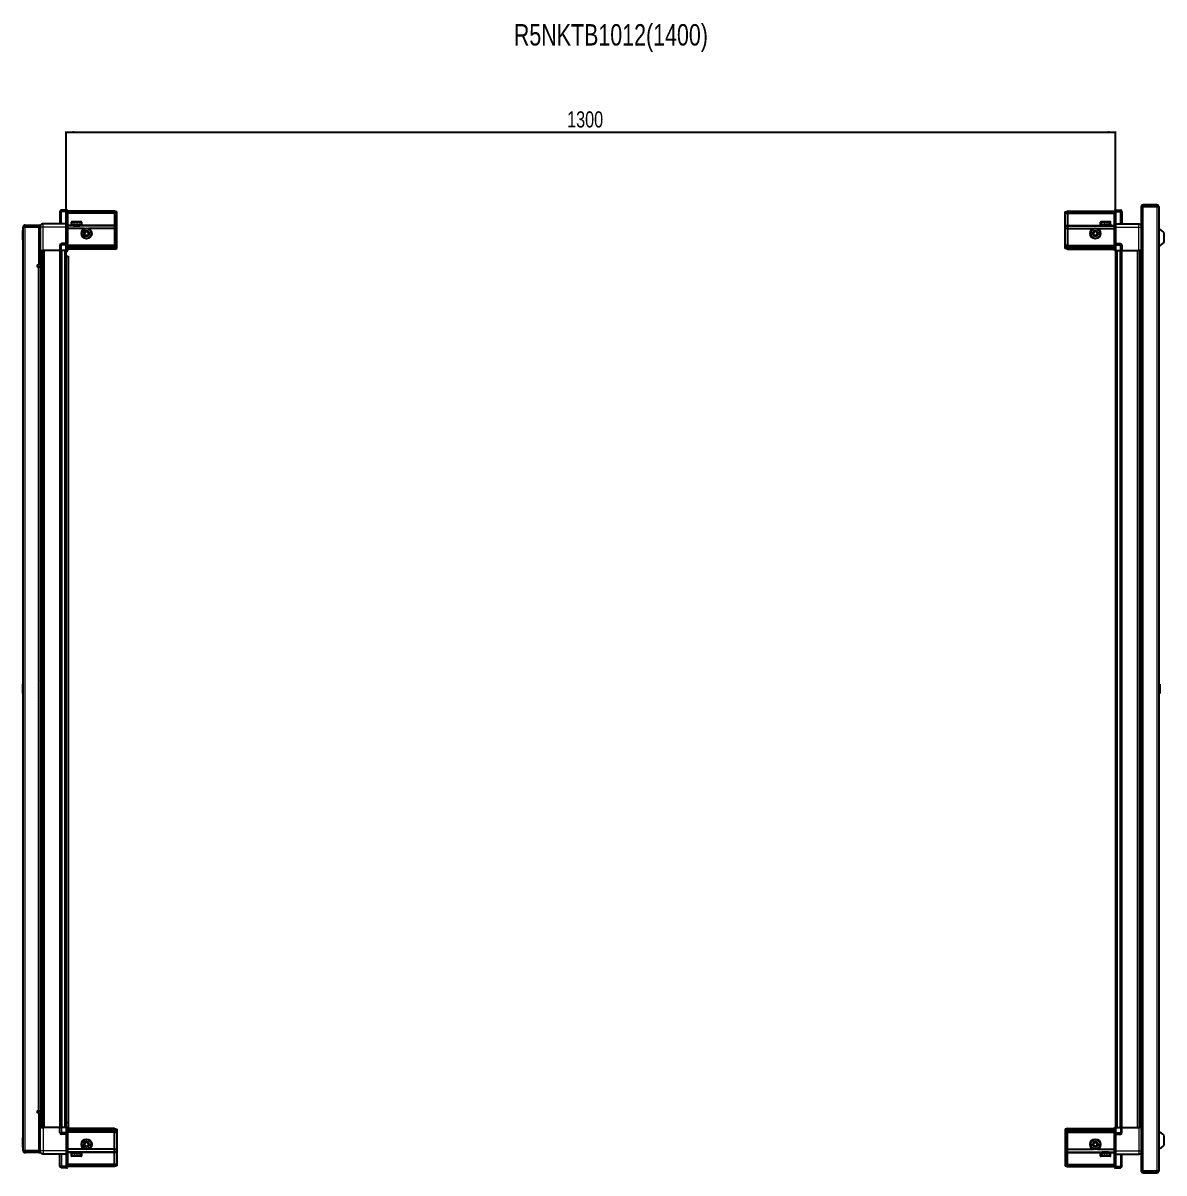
# Model space of a CAD drawing. Header units: millimetres. Extents: x -659 to 3389, y -1410 to 1598.
# Drawn here: x 718 to 2131, y 174 to 1598 of the extents above; entities that cross this region are included whole.
import ezdxf

# ---------------------------------------------------------------- set-up
doc = ezdxf.new("R2010")
doc.units = ezdxf.units.MM
doc.layers.add('FORMAT', color=7, linetype='Continuous')
doc.styles.add('SLDTEXTSTYLE0', font='TXT', dxfattribs={"width": 0.75})
doc.dimstyles.new('SLDDIMSTYLE0', dxfattribs={"dimtxt": 20, "dimasz": 10, "dimexe": 0, "dimexo": 0.0625, "dimgap": 5, "dimtad": 2, "dimdec": 1, "dimrnd": 1e-09, "dimzin": 12, "dimdsep": 46, "dimtxsty": 'SLDTEXTSTYLE0', "dimsah": 1, "dimcen": 0.09, "dimadec": 0, "dimazin": 3, "dimtfac": 1, "dimtofl": 0, "dimtmove": 0, "dimatfit": 3, "dimfxl": 0, "dimfrac": 2, "dimtolj": 1, "dimtzin": 12, "dimarcsym": 0})

# ---------------------------------------------------------------- blocks, each defined once
blk = doc.blocks.new('_D_6')
at = {"layer": 'FORMAT'}
for p, q in [((771.5, 1316.3), (771.5, 1463.8)), ((771.5, 1462.8), (2071.5, 1462.8)), ((2071.5, 1316.3), (2071.5, 1463.8))]:
    blk.add_line(p, q, dxfattribs=at)
for points in [[(771.5, 1462.8), (781.5, 1461.3), (781.5, 1464.4)], [(2071.5, 1462.8), (2061.5, 1464.4), (2061.5, 1461.3)]]:
    blk.add_solid(points, dxfattribs=at)
at = {"layer": 'FORMAT', "insert": (1392, 1488.6), "char_height": 20, "attachment_point": 1, "style": 'SLDTEXTSTYLE0'}
blk.add_mtext('1300', dxfattribs=at)

msp = doc.modelspace()

# ---------------------------------------------------------------- linework, layer by layer
at = {"color": 7, "linetype": 'Continuous', "lineweight": 25}
for p, q in [((2103.37, 1370.73), (2103.37, 1358.33)), ((2104.87, 1370.73), (2104.87, 1358.33)), ((2105.37, 1357.83), (2105.37, 1370.73)), ((2105.37, 1370.73), (2122.77, 1370.73)), ((2122.77, 1372.83), (2105.47, 1372.83)), ((2122.77, 1371.33), (2105.47, 1371.33)), ((2122.77, 1371.33), (2122.77, 1372.83)), ((2122.77, 1370.73), (2124.87, 1370.73)), ((2124.87, 1370.73), (2124.87, 175.93)), ((763.67, 1364.33), (763.67, 1349.33)), ((771.67, 1366.33), (765.67, 1366.33)), ((771.67, 1366.33), (772.01, 1366.33)), ((771.67, 1366.33), (771.67, 1364.33)), ((771.67, 1349.53), (771.67, 1364.33)), ((771.67, 1349.53), (771.67, 1364.33)), ((772.87, 1365.83), (772.01, 1366.33)), ((772.87, 1364.33), (772.87, 1365.83)), ((831.17, 1364.83), (772.87, 1364.83)), ((772.87, 1364.33), (772.87, 1349.53)), ((831.17, 1362.33), (772.87, 1362.33)), ((831.17, 1364.83), (831.17, 1362.33)), ((834.17, 1364.03), (831.17, 1364.83)), ((831.17, 1362.33), (831.17, 1347.83)), ((834.17, 1362.17), (831.17, 1362.33)), ((834.17, 1362.17), (834.17, 1364.03)), ((834.17, 1347.83), (834.17, 1362.17)), ((2008.87, 1364.03), (2011.87, 1364.83)), ((2008.87, 1362.17), (2008.87, 1364.03)), ((2008.87, 1362.17), (2011.87, 1362.33)), ((2008.87, 1347.83), (2008.87, 1362.17)), ((2011.87, 1364.83), (2011.87, 1362.33)), ((2011.87, 1364.83), (2070.17, 1364.83)), ((2011.87, 1362.33), (2011.87, 1347.83)), ((2011.87, 1362.33), (2070.17, 1362.33)), ((2071.04, 1366.33), (2070.17, 1365.83)), ((2071.04, 1366.33), (2070.17, 1365.83)), ((2070.17, 1365.83), (2070.17, 1364.33)), ((2070.17, 1349.53), (2070.17, 1364.33)), ((2071.37, 1366.33), (2071.04, 1366.33)), ((2071.37, 1366.33), (2071.04, 1366.33)), ((2071.37, 1366.33), (2071.37, 1366.33)), ((2071.37, 1364.33), (2071.37, 1366.33)), ((2071.37, 1366.33), (2077.37, 1366.33)), ((2071.37, 1364.33), (2071.37, 1349.53)), ((2079.37, 1364.33), (2079.37, 1349.33)), ((2103.27, 1357.83), (2103.27, 188.83)), ((2103.27, 1357.83), (2105.37, 1357.83)), ((2103.37, 1358.33), (2104.87, 1358.33)), ((718.17, 1340.96), (717.87, 1340.96)), ((717.87, 1329.39), (717.87, 1340.96)), ((719.67, 1345.48), (718.17, 1345.48)), ((718.17, 1344.98), (718.17, 1345.48)), ((718.17, 201.68), (718.17, 1344.98)), ((720.27, 1346.08), (720.27, 1347.58)), ((720.27, 1347.58), (721.17, 1347.58)), ((720.27, 1346.08), (721.17, 1346.08)), ((720.27, 1345.58), (737.67, 1345.58)), ((721.17, 1346.08), (721.17, 1347.58)), ((721.17, 1347.58), (737.67, 1347.58)), ((721.17, 1346.08), (737.67, 1346.08)), ((737.67, 1346.08), (737.67, 1347.58)), ((739.17, 1345.58), (737.67, 1345.58)), ((737.67, 1345.58), (737.67, 1298.08)), ((739.17, 1345.33), (739.17, 1316.33)), ((771.67, 1349.33), (742.67, 1349.33)), ((771.67, 1349.33), (771.67, 1349.53)), ((771.67, 1349.33), (772.87, 1349.33)), ((771.67, 1345.33), (771.67, 1349.33)), ((771.67, 1325.03), (771.67, 1345.33)), ((772.87, 1349.53), (772.87, 1349.33)), ((772.87, 1349.33), (772.87, 1345.33)), ((831.17, 1346.83), (772.87, 1346.83)), ((772.87, 1345.33), (772.87, 1325.03)), ((794.17, 1343.33), (772.87, 1343.33)), ((777.67, 1351.23), (777.67, 1348.83)), ((777.67, 1348.83), (777.67, 1348.33)), ((777.67, 1348.33), (777.81, 1348.33)), ((778, 1348.83), (777.81, 1348.83)), ((777.81, 1348.83), (777.81, 1348.33)), ((777.81, 1348.33), (778, 1348.33)), ((778, 1348.83), (778, 1348.33)), ((778, 1348.33), (778.53, 1348.33)), ((778.47, 1352.03), (785.64, 1352.03)), ((778.93, 1348.83), (778.53, 1348.83)), ((778.53, 1348.83), (778.53, 1348.33)), ((778.53, 1348.33), (778.93, 1348.33)), ((778.93, 1348.83), (778.93, 1348.33)), ((778.93, 1348.33), (779.8, 1348.33)), ((779.77, 1348.33), (779.77, 1348.23)), ((779.77, 1348.23), (788.57, 1348.23)), ((780.37, 1348.83), (779.8, 1348.83)), ((779.8, 1348.83), (779.8, 1348.33)), ((779.8, 1348.33), (780.37, 1348.33)), ((780.17, 1347.83), (780.86, 1347.35)), ((780.17, 1347.83), (785.2, 1347.83)), ((780.86, 1347.35), (780.17, 1346.86)), ((780.17, 1346.86), (780.17, 1346.83)), ((780.17, 1346.86), (785.2, 1346.86)), ((780.37, 1348.83), (780.37, 1348.33)), ((780.37, 1348.33), (781.49, 1348.33)), ((780.86, 1347.35), (785.03, 1347.35)), ((782.18, 1348.83), (781.49, 1348.83)), ((781.49, 1348.83), (781.49, 1348.33)), ((781.49, 1348.33), (782.18, 1348.33)), ((782.18, 1348.83), (782.18, 1348.33)), ((782.18, 1348.33), (783.46, 1348.33)), ((784.19, 1348.83), (783.46, 1348.83)), ((783.46, 1348.83), (783.46, 1348.33)), ((783.46, 1348.33), (783.69, 1348.33)), ((783.69, 1348.83), (783.69, 1348.33)), ((784.19, 1348.83), (784.19, 1348.33)), ((784.19, 1348.83), (784.19, 1348.33)), ((784.19, 1348.33), (785.49, 1348.33)), ((784.19, 1348.33), (784.19, 1348.33)), ((785.03, 1347.35), (787.48, 1347.35)), ((785.2, 1347.83), (788.17, 1347.83)), ((785.2, 1346.86), (788.17, 1346.86)), ((786.2, 1348.83), (785.49, 1348.83)), ((785.49, 1348.83), (785.49, 1348.33)), ((785.55, 1348.83), (785.55, 1348.33)), ((785.55, 1348.33), (786.2, 1348.33)), ((785.64, 1352.03), (789.87, 1352.03)), ((786.2, 1348.83), (786.2, 1348.33)), ((786.2, 1348.33), (787.39, 1348.33)), ((788.01, 1348.83), (787.39, 1348.83)), ((787.39, 1348.83), (787.39, 1348.33)), ((787.39, 1348.33), (788.01, 1348.33)), ((787.48, 1347.35), (788.17, 1347.83)), ((788.17, 1346.86), (787.48, 1347.35)), ((788.01, 1348.83), (788.01, 1348.33)), ((788.01, 1348.33), (788.98, 1348.33)), ((788.17, 1346.83), (788.17, 1346.86)), ((788.57, 1348.23), (788.57, 1348.33)), ((789.44, 1348.83), (788.98, 1348.83)), ((788.98, 1348.83), (788.98, 1348.33)), ((788.98, 1348.33), (789.44, 1348.33)), ((789.44, 1348.83), (789.44, 1348.33)), ((789.44, 1348.33), (790.1, 1348.33)), ((790.36, 1348.83), (790.1, 1348.83)), ((790.1, 1348.83), (790.1, 1348.33)), ((790.1, 1348.33), (790.36, 1348.33)), ((790.36, 1348.83), (790.36, 1348.33)), ((790.36, 1348.33), (790.63, 1348.33)), ((790.67, 1348.83), (790.63, 1348.83)), ((790.63, 1348.83), (790.63, 1348.33)), ((790.63, 1348.33), (790.67, 1348.33)), ((790.67, 1348.83), (790.67, 1351.23)), ((790.67, 1348.83), (790.67, 1348.33)), ((831.17, 1343.33), (799.17, 1343.33)), ((831.17, 1347.83), (831.17, 1346.83)), ((831.17, 1346.83), (831.17, 1343.33)), ((834.17, 1346.03), (831.17, 1346.83)), ((831.17, 1343.33), (831.17, 1322.83)), ((831.17, 1343.33), (834.17, 1343)), ((834.17, 1346.03), (834.17, 1347.83)), ((834.17, 1343), (834.17, 1346.03)), ((834.17, 1322.83), (834.17, 1343)), ((2008.87, 1346.03), (2008.87, 1347.83)), ((2008.87, 1346.03), (2011.87, 1346.83)), ((2008.87, 1343), (2008.87, 1346.03)), ((2011.87, 1343.33), (2008.87, 1343)), ((2008.87, 1322.83), (2008.87, 1343)), ((2011.87, 1347.83), (2011.87, 1346.83)), ((2011.87, 1346.83), (2011.87, 1343.33)), ((2011.87, 1346.83), (2070.17, 1346.83)), ((2011.87, 1343.33), (2011.87, 1322.83)), ((2011.87, 1343.33), (2043.87, 1343.33)), ((2048.87, 1343.33), (2070.17, 1343.33)), ((2052.37, 1351.23), (2052.37, 1348.33)), ((2052.37, 1348.33), (2052.41, 1348.33)), ((2052.53, 1348.83), (2052.41, 1348.83)), ((2052.41, 1348.83), (2052.41, 1348.33)), ((2052.41, 1348.33), (2052.53, 1348.33)), ((2052.53, 1348.83), (2052.53, 1348.33)), ((2052.53, 1348.33), (2052.94, 1348.33)), ((2053.28, 1348.83), (2052.94, 1348.83)), ((2052.94, 1348.83), (2052.94, 1348.33)), ((2052.94, 1348.33), (2053.28, 1348.33)), ((2053.17, 1352.03), (2064.57, 1352.03)), ((2053.28, 1348.83), (2053.28, 1348.33)), ((2053.28, 1348.33), (2054.05, 1348.33)), ((2054.58, 1348.83), (2054.05, 1348.83)), ((2054.05, 1348.83), (2054.05, 1348.33)), ((2054.05, 1348.33), (2054.58, 1348.33)), ((2054.47, 1348.33), (2054.47, 1348.23)), ((2054.47, 1348.23), (2063.27, 1348.23)), ((2054.58, 1348.83), (2054.58, 1348.33)), ((2054.58, 1348.33), (2055.63, 1348.33)), ((2054.87, 1347.83), (2055.56, 1347.35)), ((2054.87, 1347.83), (2062.87, 1347.83)), ((2055.56, 1347.35), (2054.87, 1346.86)), ((2054.87, 1346.86), (2054.87, 1346.83)), ((2054.87, 1346.86), (2062.87, 1346.86)), ((2055.56, 1347.35), (2062.18, 1347.35)), ((2056.3, 1348.83), (2055.63, 1348.83)), ((2055.63, 1348.83), (2055.63, 1348.33)), ((2055.63, 1348.33), (2056.3, 1348.33)), ((2056.3, 1348.83), (2056.3, 1348.33)), ((2056.3, 1348.33), (2057.53, 1348.33)), ((2058.27, 1348.83), (2057.53, 1348.83)), ((2057.53, 1348.83), (2057.53, 1348.33)), ((2057.53, 1348.33), (2057.97, 1348.33)), ((2057.97, 1348.83), (2057.97, 1348.33)), ((2058.27, 1348.83), (2058.27, 1348.33)), ((2058.27, 1348.33), (2059.57, 1348.33)), ((2060.29, 1348.83), (2059.57, 1348.83)), ((2059.57, 1348.83), (2059.57, 1348.33)), ((2059.84, 1348.83), (2059.84, 1348.33)), ((2059.84, 1348.33), (2060.29, 1348.33)), ((2060.29, 1348.83), (2060.29, 1348.33)), ((2060.29, 1348.33), (2061.53, 1348.33)), ((2062.19, 1348.83), (2061.53, 1348.83)), ((2061.53, 1348.83), (2061.53, 1348.33)), ((2061.53, 1348.33), (2062.19, 1348.33)), ((2062.18, 1347.35), (2062.87, 1347.83)), ((2062.87, 1346.86), (2062.18, 1347.35)), ((2062.19, 1348.83), (2062.19, 1348.33)), ((2062.19, 1348.33), (2063.23, 1348.33)), ((2062.87, 1346.83), (2062.87, 1346.86)), ((2063.75, 1348.83), (2063.23, 1348.83)), ((2063.23, 1348.83), (2063.23, 1348.33)), ((2063.23, 1348.33), (2063.75, 1348.33)), ((2063.27, 1348.23), (2063.27, 1348.33)), ((2063.75, 1348.83), (2063.75, 1348.33)), ((2063.75, 1348.33), (2064.51, 1348.33)), ((2064.84, 1348.83), (2064.51, 1348.83)), ((2064.51, 1348.83), (2064.51, 1348.33)), ((2064.51, 1348.33), (2064.84, 1348.33)), ((2064.84, 1348.83), (2064.84, 1348.33)), ((2064.84, 1348.33), (2065.23, 1348.33)), ((2065.34, 1348.83), (2065.23, 1348.83)), ((2065.23, 1348.83), (2065.23, 1348.33)), ((2065.23, 1348.33), (2065.34, 1348.33)), ((2065.34, 1348.83), (2065.34, 1348.33)), ((2065.34, 1348.33), (2065.37, 1348.33)), ((2065.37, 1348.33), (2065.37, 1351.23)), ((2070.17, 1349.33), (2070.17, 1349.53)), ((2071.37, 1349.33), (2070.17, 1349.33)), ((2070.17, 1345.33), (2070.17, 1349.33)), ((2070.17, 1325.03), (2070.17, 1345.33)), ((2071.37, 1349.53), (2071.37, 1349.33)), ((2071.37, 1349.33), (2071.37, 1345.33)), ((2071.37, 1349.33), (2100.37, 1349.33)), ((2071.37, 1345.33), (2071.37, 1325.03)), ((717.87, 1329.39), (718.17, 1329.39)), ((771.67, 1324.83), (765.67, 1324.83)), ((771.67, 1324.83), (771.67, 1325.03)), ((771.67, 1324.83), (771.67, 1322.83)), ((771.67, 1324.83), (772.87, 1324.83)), ((772.87, 1325.03), (772.87, 1324.83)), ((772.87, 1324.15), (772.87, 1324.83)), ((2070.17, 1324.83), (2070.17, 1325.03)), ((2071.37, 1324.83), (2070.17, 1324.83)), ((2070.17, 1324.83), (2070.17, 1324.15)), ((2071.37, 1325.03), (2071.37, 1324.83)), ((2071.37, 1322.83), (2071.37, 1324.83)), ((2071.37, 1322.83), (2071.37, 1324.83)), ((2071.37, 1324.83), (2077.37, 1324.83)), ((2131.47, 1326.33), (2131.47, 1338.33)), ((737.67, 1319.08), (739.17, 1319.08)), ((739.17, 1316.33), (737.67, 1316.33)), ((739.82, 230.33), (739.82, 1316.33)), ((741.62, 1316.33), (741.62, 230.33)), ((741.65, 1316.33), (741.65, 230.33)), ((763.67, 1316.33), (742.67, 1316.33)), ((763.67, 1322.83), (763.67, 1316.33)), ((763.67, 1316.33), (765.67, 1316.33)), ((764.32, 230.33), (764.32, 1316.33)), ((771.67, 1316.33), (765.67, 1316.33)), ((771.52, 230.33), (771.52, 1316.33)), ((771.67, 1316.33), (771.67, 1322.83)), ((771.67, 1316.33), (771.67, 1322.83)), ((771.67, 1316.33), (772.01, 1316.33)), ((771.67, 1316.33), (771.67, 1316.33)), ((772.01, 1316.33), (772.01, 1322.83)), ((772.87, 1316.33), (772.01, 1316.33)), ((772.01, 1316.33), (772.01, 1316.33)), ((772.87, 1324.15), (772.87, 1316.33)), ((831.17, 1321.83), (772.87, 1321.83)), ((831.17, 1320.83), (772.87, 1320.83)), ((831.17, 1319.33), (772.87, 1319.33)), ((831.17, 1317.83), (772.87, 1317.83)), ((831.17, 1322.83), (831.17, 1321.83)), ((831.17, 1321.83), (831.17, 1320.83)), ((831.17, 1321.83), (834.17, 1321.03)), ((831.17, 1320.83), (831.17, 1319.33)), ((831.17, 1320.83), (834.17, 1320.29)), ((831.17, 1319.33), (834.17, 1319.78)), ((831.17, 1319.33), (831.17, 1317.83)), ((831.17, 1317.83), (834.17, 1318.63)), ((834.17, 1321.03), (834.17, 1322.83)), ((834.17, 1320.29), (834.17, 1321.03)), ((834.17, 1319.78), (834.17, 1320.29)), ((834.17, 1318.63), (834.17, 1319.78)), ((2008.87, 1321.03), (2008.87, 1322.83)), ((2011.87, 1321.83), (2008.87, 1321.03)), ((2008.87, 1320.29), (2008.87, 1321.03)), ((2011.87, 1320.83), (2008.87, 1320.29)), ((2008.87, 1319.78), (2008.87, 1320.29)), ((2011.87, 1319.33), (2008.87, 1319.78)), ((2008.87, 1318.63), (2008.87, 1319.78)), ((2011.87, 1317.83), (2008.87, 1318.63)), ((2011.87, 1322.83), (2011.87, 1321.83)), ((2011.87, 1321.83), (2011.87, 1320.83)), ((2011.87, 1321.83), (2070.17, 1321.83)), ((2011.87, 1320.83), (2070.17, 1320.83)), ((2011.87, 1320.83), (2011.87, 1319.33)), ((2011.87, 1319.33), (2070.17, 1319.33)), ((2011.87, 1319.33), (2011.87, 1317.83)), ((2011.87, 1317.83), (2070.17, 1317.83)), ((2070.17, 1316.33), (2070.17, 1324.15)), ((2071.04, 1316.33), (2070.17, 1316.33)), ((2071.04, 1322.83), (2071.04, 1316.33)), ((2071.37, 1316.33), (2071.04, 1316.33)), ((2071.37, 1322.83), (2071.37, 1316.33)), ((2071.37, 1316.33), (2077.37, 1316.33)), ((2071.52, 1316.33), (2071.52, 230.33)), ((2079.37, 1316.33), (2077.37, 1316.33)), ((2078.72, 1316.33), (2078.72, 230.33)), ((2079.37, 1322.83), (2079.37, 1316.33)), ((2079.37, 1316.33), (2100.37, 1316.33)), ((2101.4, 230.33), (2101.4, 1316.33)), ((2101.43, 230.33), (2101.43, 1316.33)), ((2103.22, 1316.33), (2103.22, 230.33)), ((737.67, 1298.08), (736.32, 1298.08)), ((736.32, 1296.08), (737.07, 1296.08)), ((737.07, 1296.08), (739.17, 1296.08)), ((739.17, 1296.08), (739.17, 250.58)), ((771.52, 1309.33), (774.02, 1309.33)), ((774.02, 1309.33), (774.02, 235.83)), ((718.17, 779.11), (717.87, 779.11)), ((717.87, 767.54), (717.87, 779.11)), ((739.67, 782.83), (739.67, 763.83)), ((2125.86, 779.11), (2124.87, 778.13)), ((2126.37, 779.11), (2125.86, 779.11)), ((2125.86, 779.11), (2125.86, 767.54)), ((2126.37, 779.11), (2126.37, 767.54)), ((717.87, 767.54), (718.17, 767.54)), ((2124.87, 768.53), (2125.86, 767.54)), ((2125.86, 767.54), (2126.37, 767.54)), ((737.07, 250.58), (736.32, 250.58)), ((736.32, 248.58), (737.67, 248.58)), ((739.17, 250.58), (737.07, 250.58)), ((737.67, 248.58), (737.67, 201.08)), ((739.17, 230.33), (737.67, 230.33)), ((739.17, 201.33), (739.17, 230.33)), ((763.67, 230.33), (742.67, 230.33)), ((763.67, 223.83), (763.67, 230.33)), ((763.67, 230.33), (765.67, 230.33)), ((771.67, 230.33), (765.67, 230.33)), ((774.02, 235.83), (771.52, 235.83)), ((771.67, 223.83), (771.67, 230.33)), ((771.67, 230.33), (772.01, 230.33)), ((772.01, 223.83), (772.01, 230.33)), ((772.01, 230.33), (772.87, 230.33)), ((772.87, 230.33), (772.87, 222.51)), ((831.17, 228.83), (772.87, 228.83)), ((774.02, 235.83), (774.02, 228.83)), ((831.17, 227.33), (831.17, 228.83)), ((831.17, 228.83), (834.17, 228.03)), ((834.17, 228.03), (834.17, 226.87)), ((2011.87, 228.83), (2008.87, 228.03)), ((2008.87, 228.03), (2008.87, 226.87)), ((2011.87, 227.33), (2011.87, 228.83)), ((2011.87, 228.83), (2070.17, 228.83)), ((2070.17, 222.51), (2070.17, 230.33)), ((2070.17, 230.33), (2071.04, 230.33)), ((2071.04, 230.33), (2071.04, 230.33)), ((2071.04, 230.33), (2071.04, 223.83)), ((2071.37, 230.33), (2071.04, 230.33)), ((2071.37, 230.33), (2071.37, 230.33)), ((2071.37, 230.33), (2071.37, 223.83)), ((2071.37, 230.33), (2077.37, 230.33)), ((2071.37, 230.33), (2071.37, 223.83)), ((2079.37, 230.33), (2077.37, 230.33)), ((2079.37, 223.83), (2079.37, 230.33)), ((2079.37, 230.33), (2100.37, 230.33)), ((718.17, 217.26), (717.87, 217.26)), ((717.87, 207.59), (717.87, 217.26)), ((739.17, 227.58), (737.67, 227.58)), ((771.67, 221.83), (765.67, 221.83)), ((771.67, 223.83), (771.67, 221.83)), ((771.67, 223.83), (771.67, 221.83)), ((771.67, 221.83), (772.87, 221.83)), ((771.67, 221.63), (771.67, 221.83)), ((771.67, 201.33), (771.67, 221.63)), ((831.17, 227.33), (772.87, 227.33)), ((831.17, 225.83), (772.87, 225.83)), ((831.17, 224.83), (772.87, 224.83)), ((772.87, 221.83), (772.87, 222.51)), ((772.87, 221.83), (772.87, 221.63)), ((772.87, 221.63), (772.87, 201.33)), ((831.17, 225.83), (831.17, 227.33)), ((831.17, 227.33), (834.17, 226.87)), ((831.17, 225.83), (834.17, 226.37)), ((831.17, 224.83), (831.17, 225.83)), ((831.17, 224.83), (834.17, 225.63)), ((831.17, 223.83), (831.17, 224.83)), ((831.17, 203.33), (831.17, 223.83)), ((834.17, 226.87), (834.17, 226.37)), ((834.17, 226.37), (834.17, 225.63)), ((834.17, 225.63), (834.17, 223.83)), ((834.17, 223.83), (834.17, 203.66)), ((2011.87, 227.33), (2008.87, 226.87)), ((2008.87, 226.87), (2008.87, 226.37)), ((2008.87, 226.37), (2008.87, 225.63)), ((2011.87, 225.83), (2008.87, 226.37)), ((2011.87, 224.83), (2008.87, 225.63)), ((2008.87, 225.63), (2008.87, 223.83)), ((2008.87, 223.83), (2008.87, 203.66)), ((2011.87, 227.33), (2070.17, 227.33)), ((2011.87, 225.83), (2011.87, 227.33)), ((2011.87, 224.83), (2011.87, 225.83)), ((2011.87, 225.83), (2070.17, 225.83)), ((2011.87, 224.83), (2070.17, 224.83)), ((2011.87, 223.83), (2011.87, 224.83)), ((2011.87, 203.33), (2011.87, 223.83)), ((2070.17, 222.51), (2070.17, 221.83)), ((2071.37, 221.83), (2070.17, 221.83)), ((2070.17, 221.63), (2070.17, 221.83)), ((2070.17, 201.33), (2070.17, 221.63)), ((2071.37, 221.83), (2071.37, 223.83)), ((2071.37, 221.83), (2071.37, 221.63)), ((2071.37, 221.83), (2077.37, 221.83)), ((2071.37, 221.63), (2071.37, 201.33)), ((2131.47, 208.33), (2131.47, 220.33)), ((717.87, 205.69), (717.87, 207.59)), ((717.87, 205.69), (718.17, 205.69)), ((718.17, 201.18), (718.17, 201.68)), ((719.67, 201.18), (718.17, 201.18)), ((737.67, 201.08), (720.27, 201.08)), ((720.27, 200.58), (720.27, 199.08)), ((720.27, 200.58), (721.17, 200.58)), ((721.17, 200.58), (721.17, 199.08)), ((737.67, 200.58), (721.17, 200.58)), ((737.67, 201.08), (739.17, 201.08)), ((737.67, 200.58), (737.67, 199.08)), ((771.67, 197.33), (771.67, 201.33)), ((794.17, 203.33), (772.87, 203.33)), ((772.87, 201.33), (772.87, 197.33)), ((831.17, 199.83), (772.87, 199.83)), ((780.17, 199.83), (780.17, 199.8)), ((780.17, 199.8), (780.86, 199.31)), ((780.28, 199.8), (780.17, 199.8)), ((788.17, 199.8), (780.28, 199.8)), ((787.48, 199.31), (788.17, 199.8)), ((788.17, 199.8), (788.17, 199.83)), ((831.17, 203.33), (799.17, 203.33)), ((831.17, 203.33), (834.17, 203.66)), ((831.17, 199.83), (831.17, 203.33)), ((834.17, 200.63), (831.17, 199.83)), ((831.17, 198.83), (831.17, 199.83)), ((834.17, 203.66), (834.17, 200.63)), ((834.17, 200.63), (834.17, 198.83)), ((2011.87, 203.33), (2008.87, 203.66)), ((2008.87, 203.66), (2008.87, 200.63)), ((2008.87, 200.63), (2011.87, 199.83)), ((2008.87, 200.63), (2008.87, 198.83)), ((2011.87, 203.33), (2043.87, 203.33)), ((2011.87, 199.83), (2011.87, 203.33)), ((2011.87, 199.83), (2070.17, 199.83)), ((2011.87, 198.83), (2011.87, 199.83)), ((2048.87, 203.33), (2070.17, 203.33)), ((2054.87, 199.83), (2054.87, 199.8)), ((2054.87, 199.8), (2055.56, 199.31)), ((2062.87, 199.8), (2054.87, 199.8)), ((2062.18, 199.31), (2062.87, 199.8)), ((2062.87, 199.8), (2062.87, 199.83)), ((2070.17, 197.33), (2070.17, 201.33)), ((2071.37, 201.33), (2071.37, 197.33)), ((720.27, 199.08), (721.17, 199.08)), ((737.67, 199.08), (721.17, 199.08)), ((771.67, 197.33), (742.67, 197.33)), ((763.67, 182.33), (763.67, 197.33)), ((771.67, 197.33), (772.87, 197.33)), ((771.67, 197.13), (771.67, 197.33)), ((771.67, 182.33), (771.67, 197.13)), ((772.87, 197.33), (772.87, 197.13)), ((772.87, 197.13), (772.87, 182.33)), ((777.67, 198.33), (777.67, 195.43)), ((777.77, 198.33), (777.67, 198.33)), ((777.77, 197.83), (777.77, 198.33)), ((777.94, 198.33), (777.77, 198.33)), ((777.77, 197.83), (777.94, 197.83)), ((777.94, 197.83), (777.94, 198.33)), ((778.43, 198.33), (777.94, 198.33)), ((778.43, 197.83), (778.43, 198.33)), ((778.81, 198.33), (778.43, 198.33)), ((778.43, 197.83), (778.81, 197.83)), ((778.62, 194.63), (778.47, 194.63)), ((789.87, 194.63), (778.62, 194.63)), ((778.81, 197.83), (778.81, 198.33)), ((779.65, 198.33), (778.81, 198.33)), ((779.65, 197.83), (779.65, 198.33)), ((780.2, 198.33), (779.65, 198.33)), ((779.65, 197.83), (780.2, 197.83)), ((779.77, 198.43), (779.77, 198.33)), ((785.17, 198.43), (779.77, 198.43)), ((780.86, 199.31), (780.17, 198.83)), ((780.28, 198.83), (780.17, 198.83)), ((780.2, 197.83), (780.2, 198.33)), ((781.31, 198.33), (780.2, 198.33)), ((788.17, 198.83), (780.28, 198.83)), ((780.95, 199.31), (780.86, 199.31)), ((787.48, 199.31), (780.95, 199.31)), ((781.31, 197.83), (781.31, 198.33)), ((781.99, 198.33), (781.31, 198.33)), ((781.31, 197.83), (781.99, 197.83)), ((781.99, 197.83), (781.99, 198.33)), ((783.25, 198.33), (781.99, 198.33)), ((783.25, 197.83), (783.25, 198.33)), ((783.55, 198.33), (783.25, 198.33)), ((783.25, 197.83), (783.99, 197.83)), ((783.55, 197.83), (783.55, 198.33)), ((783.99, 197.83), (783.99, 198.33)), ((785.29, 198.33), (783.99, 198.33)), ((788.57, 198.43), (785.17, 198.43)), ((785.29, 197.83), (785.29, 198.33)), ((785.29, 197.83), (786, 197.83)), ((785.41, 197.83), (785.41, 198.33)), ((786, 198.33), (785.41, 198.33)), ((786, 197.83), (786, 198.33)), ((787.21, 198.33), (786, 198.33)), ((787.21, 197.83), (787.21, 198.33)), ((787.84, 198.33), (787.21, 198.33)), ((787.21, 197.83), (787.84, 197.83)), ((788.17, 198.83), (787.48, 199.31)), ((787.84, 197.83), (787.84, 198.33)), ((788.84, 198.33), (787.84, 198.33)), ((788.57, 198.33), (788.57, 198.43)), ((788.84, 197.83), (788.84, 198.33)), ((789.32, 198.33), (788.84, 198.33)), ((788.84, 197.83), (789.32, 197.83)), ((789.32, 197.83), (789.32, 198.33)), ((790.01, 198.33), (789.32, 198.33)), ((790.01, 197.83), (790.01, 198.33)), ((790.3, 198.33), (790.01, 198.33)), ((790.01, 197.83), (790.3, 197.83)), ((790.3, 197.83), (790.3, 198.33)), ((790.61, 198.33), (790.3, 198.33)), ((790.61, 197.83), (790.61, 198.33)), ((790.67, 198.33), (790.61, 198.33)), ((790.61, 197.83), (790.67, 197.83)), ((790.67, 195.43), (790.67, 198.33)), ((790.67, 197.83), (790.67, 198.33)), ((790.67, 198.33), (790.67, 198.33)), ((831.17, 184.33), (831.17, 198.83)), ((834.17, 198.83), (834.17, 184.48)), ((2008.87, 198.83), (2008.87, 184.48)), ((2011.87, 184.33), (2011.87, 198.83)), ((2052.37, 198.33), (2052.37, 195.43)), ((2052.39, 198.33), (2052.37, 198.33)), ((2052.39, 197.83), (2052.39, 198.33)), ((2052.49, 198.33), (2052.39, 198.33)), ((2052.39, 197.83), (2052.49, 197.83)), ((2052.49, 197.83), (2052.49, 198.33)), ((2052.86, 198.33), (2052.49, 198.33)), ((2052.86, 197.83), (2052.86, 198.33)), ((2053.18, 198.33), (2052.86, 198.33)), ((2052.86, 197.83), (2053.18, 197.83)), ((2064.57, 194.63), (2053.17, 194.63)), ((2053.18, 197.83), (2053.18, 198.33)), ((2053.92, 198.33), (2053.18, 198.33)), ((2053.92, 197.83), (2053.92, 198.33)), ((2054.43, 198.33), (2053.92, 198.33)), ((2053.92, 197.83), (2054.43, 197.83)), ((2054.43, 197.83), (2054.43, 198.33)), ((2055.46, 198.33), (2054.43, 198.33)), ((2054.47, 198.43), (2054.47, 198.33)), ((2063.27, 198.43), (2054.47, 198.43)), ((2055.56, 199.31), (2054.87, 198.83)), ((2062.87, 198.83), (2054.87, 198.83)), ((2055.46, 197.83), (2055.46, 198.33)), ((2056.11, 198.33), (2055.46, 198.33)), ((2055.46, 197.83), (2056.11, 197.83)), ((2062.18, 199.31), (2055.56, 199.31)), ((2056.11, 197.83), (2056.11, 198.33)), ((2057.34, 198.33), (2056.11, 198.33)), ((2057.34, 197.83), (2057.34, 198.33)), ((2057.83, 198.33), (2057.34, 198.33)), ((2057.34, 197.83), (2058.07, 197.83)), ((2057.83, 197.83), (2057.83, 198.33)), ((2058.07, 197.83), (2058.07, 198.33)), ((2059.37, 198.33), (2058.07, 198.33)), ((2059.37, 197.83), (2059.37, 198.33)), ((2059.37, 197.83), (2060.1, 197.83)), ((2059.7, 197.83), (2059.7, 198.33)), ((2060.1, 198.33), (2059.7, 198.33)), ((2060.1, 197.83), (2060.1, 198.33)), ((2061.34, 198.33), (2060.1, 198.33)), ((2061.34, 197.83), (2061.34, 198.33)), ((2062.01, 198.33), (2061.34, 198.33)), ((2061.34, 197.83), (2062.01, 197.83)), ((2062.01, 197.83), (2062.01, 198.33)), ((2063.08, 198.33), (2062.01, 198.33)), ((2062.87, 198.83), (2062.18, 199.31)), ((2063.08, 197.83), (2063.08, 198.33)), ((2063.62, 198.33), (2063.08, 198.33)), ((2063.08, 197.83), (2063.62, 197.83)), ((2063.27, 198.33), (2063.27, 198.43)), ((2063.62, 197.83), (2063.62, 198.33)), ((2064.41, 198.33), (2063.62, 198.33)), ((2064.41, 197.83), (2064.41, 198.33)), ((2064.76, 198.33), (2064.41, 198.33)), ((2064.41, 197.83), (2064.76, 197.83)), ((2064.76, 197.83), (2064.76, 198.33)), ((2065.19, 198.33), (2064.76, 198.33)), ((2065.19, 197.83), (2065.19, 198.33)), ((2065.32, 198.33), (2065.19, 198.33)), ((2065.19, 197.83), (2065.32, 197.83)), ((2065.32, 197.83), (2065.32, 198.33)), ((2065.37, 198.33), (2065.32, 198.33)), ((2065.37, 195.43), (2065.37, 198.33)), ((2071.37, 197.33), (2070.17, 197.33)), ((2070.17, 197.13), (2070.17, 197.33)), ((2070.17, 182.33), (2070.17, 197.13)), ((2071.37, 197.33), (2071.37, 197.13)), ((2071.37, 197.33), (2100.37, 197.33)), ((2071.37, 197.13), (2071.37, 182.33)), ((2071.37, 197.13), (2071.37, 182.33)), ((2079.37, 182.33), (2079.37, 197.33)), ((2105.37, 188.83), (2103.27, 188.83)), ((2103.37, 188.33), (2103.37, 175.93)), ((2103.37, 188.33), (2104.87, 188.33)), ((2104.87, 188.33), (2104.87, 175.93)), ((2105.37, 175.93), (2105.37, 188.83)), ((771.67, 180.33), (765.67, 180.33)), ((771.67, 182.33), (771.67, 180.33)), ((771.67, 180.33), (772.01, 180.33)), ((771.67, 180.33), (772.01, 180.33)), ((771.67, 180.33), (771.67, 180.33)), ((772.01, 180.33), (772.87, 180.83)), ((772.01, 180.33), (772.87, 180.83)), ((831.17, 184.33), (772.87, 184.33)), ((772.87, 180.83), (772.87, 182.33)), ((831.17, 181.83), (772.87, 181.83)), ((834.17, 184.48), (831.17, 184.33)), ((831.17, 181.83), (831.17, 184.33)), ((834.17, 182.63), (831.17, 181.83)), ((834.17, 184.48), (834.17, 182.63)), ((2008.87, 184.48), (2011.87, 184.33)), ((2008.87, 184.48), (2008.87, 182.63)), ((2008.87, 182.63), (2011.87, 181.83)), ((2011.87, 184.33), (2070.17, 184.33)), ((2011.87, 181.83), (2011.87, 184.33)), ((2011.87, 181.83), (2070.17, 181.83)), ((2070.17, 182.33), (2070.17, 180.83)), ((2070.17, 180.83), (2071.04, 180.33)), ((2071.37, 180.33), (2071.04, 180.33)), ((2071.37, 180.33), (2071.37, 182.33)), ((2071.37, 180.33), (2077.37, 180.33)), ((2122.77, 175.93), (2105.37, 175.93)), ((2105.47, 175.33), (2122.77, 175.33)), ((2105.47, 173.83), (2122.77, 173.83)), ((2124.87, 175.93), (2122.77, 175.93)), ((2122.77, 175.33), (2122.77, 173.83))]:
    msp.add_line(p, q, dxfattribs=at)
at = {"color": 8, "linetype": 'Continuous', "lineweight": 18}
for p, q in [((2104.87, 1370.73), (2103.37, 1370.73)), ((2105.47, 1371.33), (2105.47, 1372.83)), ((2122.77, 1370.73), (2122.77, 175.93)), ((765.67, 1364.33), (763.67, 1364.33)), ((765.67, 1364.33), (765.67, 1366.33)), ((765.67, 1349.33), (765.67, 1364.33)), ((771.67, 1364.33), (765.67, 1364.33)), ((771.67, 1364.33), (772.87, 1364.33)), ((2071.37, 1364.33), (2070.17, 1364.33)), ((2071.37, 1364.33), (2077.37, 1364.33)), ((2077.37, 1364.33), (2077.37, 1366.33)), ((2077.37, 1349.33), (2077.37, 1364.33)), ((2077.37, 1364.33), (2079.37, 1364.33)), ((2105.37, 1357.83), (2105.37, 188.83)), ((720.27, 1345.58), (720.27, 201.08)), ((742.67, 1316.33), (742.67, 1345.33)), ((771.67, 1345.33), (742.67, 1345.33)), ((771.67, 1349.53), (772.87, 1349.53)), ((771.67, 1345.33), (772.87, 1345.33)), ((780.17, 1347.83), (772.87, 1347.83)), ((777.67, 1351.23), (785.85, 1351.23)), ((785.85, 1351.23), (790.67, 1351.23)), ((831.17, 1347.83), (788.17, 1347.83)), ((834.17, 1347.83), (831.17, 1347.83)), ((2008.87, 1347.83), (2011.87, 1347.83)), ((2011.87, 1347.83), (2054.87, 1347.83)), ((2052.37, 1351.23), (2065.37, 1351.23)), ((2062.87, 1347.83), (2070.17, 1347.83)), ((2070.17, 1349.53), (2071.37, 1349.53)), ((2071.37, 1345.33), (2070.17, 1345.33)), ((2071.37, 1345.33), (2100.37, 1345.33)), ((2100.37, 1316.33), (2100.37, 1345.33)), ((765.67, 1322.83), (765.67, 1324.83)), ((771.67, 1325.03), (772.87, 1325.03)), ((2070.17, 1325.03), (2071.37, 1325.03)), ((2077.37, 1322.83), (2077.37, 1324.83)), ((739.17, 1296.08), (739.17, 1316.33)), ((740.41, 1316.33), (740.41, 230.33)), ((742.86, 230.33), (742.86, 1316.33)), ((744.27, 1316.33), (744.27, 230.33)), ((763.67, 1322.83), (765.67, 1322.83)), ((763.67, 230.33), (763.67, 1316.33)), ((771.67, 1322.83), (765.67, 1322.83)), ((765.67, 1316.33), (765.67, 1322.83)), ((766.32, 230.33), (766.32, 1316.33)), ((769.52, 230.33), (769.52, 1316.33)), ((771.67, 1322.83), (772.01, 1322.83)), ((771.67, 1316.33), (772.01, 1316.33)), ((831.17, 1322.83), (772.87, 1322.83)), ((831.17, 1322.83), (834.17, 1322.83)), ((2011.87, 1322.83), (2008.87, 1322.83)), ((2011.87, 1322.83), (2070.17, 1322.83)), ((2071.37, 1322.83), (2071.04, 1322.83)), ((2071.37, 1322.83), (2077.37, 1322.83)), ((2073.52, 1316.33), (2073.52, 230.33)), ((2076.72, 1316.33), (2076.72, 230.33)), ((2077.37, 1316.33), (2077.37, 1322.83)), ((2079.37, 1322.83), (2077.37, 1322.83)), ((2079.37, 1316.33), (2079.37, 230.33)), ((2098.78, 230.33), (2098.78, 1316.33)), ((2100.19, 1316.33), (2100.19, 230.33)), ((2102.64, 230.33), (2102.64, 1316.33)), ((737.07, 250.58), (737.07, 1296.08)), ((739.17, 230.33), (739.17, 250.58)), ((742.67, 230.33), (742.67, 201.33)), ((765.67, 230.33), (765.67, 223.83)), ((2071.37, 230.33), (2071.04, 230.33)), ((2077.37, 230.33), (2077.37, 223.83)), ((2100.37, 230.33), (2100.37, 201.33)), ((763.67, 223.83), (765.67, 223.83)), ((765.67, 223.83), (765.67, 221.83)), ((771.67, 223.83), (765.67, 223.83)), ((771.67, 223.83), (772.01, 223.83)), ((772.87, 221.63), (771.67, 221.63)), ((831.17, 223.83), (772.87, 223.83)), ((831.17, 223.83), (834.17, 223.83)), ((2011.87, 223.83), (2008.87, 223.83)), ((2011.87, 223.83), (2070.17, 223.83)), ((2071.37, 221.63), (2070.17, 221.63)), ((2071.37, 223.83), (2071.04, 223.83)), ((2071.37, 223.83), (2077.37, 223.83)), ((2077.37, 223.83), (2077.37, 221.83)), ((2079.37, 223.83), (2077.37, 223.83)), ((771.67, 201.33), (742.67, 201.33)), ((771.67, 201.33), (772.87, 201.33)), ((2071.37, 201.33), (2070.17, 201.33)), ((2071.37, 201.33), (2100.37, 201.33)), ((765.67, 197.33), (765.67, 182.33)), ((772.87, 197.13), (771.67, 197.13)), ((780.17, 198.83), (772.87, 198.83)), ((777.84, 195.43), (777.67, 195.43)), ((790.67, 195.43), (777.84, 195.43)), ((831.17, 198.83), (788.17, 198.83)), ((834.17, 198.83), (831.17, 198.83)), ((2008.87, 198.83), (2011.87, 198.83)), ((2011.87, 198.83), (2054.87, 198.83)), ((2065.37, 195.43), (2052.37, 195.43)), ((2062.87, 198.83), (2070.17, 198.83)), ((2071.37, 197.13), (2070.17, 197.13)), ((2077.37, 197.33), (2077.37, 182.33)), ((765.67, 182.33), (763.67, 182.33)), ((771.67, 182.33), (765.67, 182.33)), ((765.67, 182.33), (765.67, 180.33)), ((771.67, 182.33), (772.87, 182.33)), ((2071.37, 182.33), (2070.17, 182.33)), ((2071.37, 182.33), (2077.37, 182.33)), ((2077.37, 182.33), (2079.37, 182.33)), ((2077.37, 182.33), (2077.37, 180.33)), ((2104.87, 175.93), (2103.37, 175.93)), ((2105.47, 175.33), (2105.47, 173.83))]:
    msp.add_line(p, q, dxfattribs=at)
at = {"color": 7, "linetype": 'Continuous', "lineweight": 25}
for centre, radius in [((796.67, 1337.33), 6.5), ((796.67, 1337.33), 3.46), ((2046.37, 1337.33), 6.5), ((2046.37, 1337.33), 3.46), ((796.67, 209.33), 6.5), ((2046.37, 209.33), 6.5), ((796.67, 209.33), 3.46), ((2046.37, 209.33), 3.46)]:
    msp.add_circle(centre, radius, dxfattribs=at)
at = {"color": 8, "linetype": 'Continuous', "lineweight": 18}
for centre in [(796.67, 1337.33), (2046.37, 1337.33), (796.67, 209.33), (2046.37, 209.33)]:
    msp.add_circle(centre, 5.7, dxfattribs=at)
at = {"color": 7, "linetype": 'Continuous', "lineweight": 25}
for centre, radius, start, end in [((2105.47, 1370.73), 2.1, 90, 180), ((2105.47, 1370.73), 0.6, 90, 180), ((2122.77, 1370.73), 2.1, 0, 90), ((2122.77, 1370.73), 0.6, 0, 90), ((765.67, 1364.33), 2, 90, 180), ((2077.37, 1364.33), 2, 0, 90), ((720.17, 1345.08), 0.5, 90, 117.52901), ((737.57, 1345.48), 0.6, 9.59407, 90), ((737.57, 1345.48), 2.1, 32.2369, 87.2706), ((778.47, 1351.23), 0.8, 90, 180), ((779.77, 1347.83), 0.4, 0, 90), ((788.57, 1347.83), 0.4, 90, 180), ((789.87, 1351.23), 0.8, 0, 90), ((796.67, 1337.33), 2.5, 101.00659, 161.00659), ((796.67, 1337.33), 2.5, 41.00659, 101.00659), ((796.67, 1337.33), 2.5, 341.00659, 41.00659), ((2046.37, 1337.33), 2.5, 120.74103, 180.74103), ((2046.37, 1337.33), 2.5, 60.74103, 120.74103), ((2046.37, 1337.33), 2.5, 0.74103, 60.74103), ((2053.17, 1351.23), 0.8, 90, 180), ((2054.47, 1347.83), 0.4, 0, 90), ((2063.27, 1347.83), 0.4, 90, 180), ((2064.57, 1351.23), 0.8, 0, 90), ((2121.85, 1331.31), 11.91, 36.1266, 75.29965), ((765.67, 1322.83), 2, 90, 180), ((796.67, 1337.33), 2.5, 161.00659, 221.00659), ((796.67, 1337.33), 2.5, 221.00659, 281.00659), ((796.67, 1337.33), 2.5, 281.00659, 341.00659), ((2046.37, 1337.33), 2.5, 180.74103, 240.74103), ((2046.37, 1337.33), 2.5, 240.74103, 300.74103), ((2046.37, 1337.33), 2.5, 300.74103, 0.74103), ((2077.37, 1322.83), 2, 0, 90), ((2121.85, 1333.35), 11.91, 284.70035, 323.8734), ((769.02, 1318.98), 5, 300, 346.70293), ((736.32, 1297.08), 1, 90, 270), ((736.67, 782.83), 3, 0, 33.55731), ((736.67, 763.83), 3, 326.44269, 0), ((736.32, 249.58), 1, 90, 270), ((765.67, 223.83), 2, 180, 270), ((2077.37, 223.83), 2, 270, 0), ((2121.85, 213.31), 11.91, 36.1266, 75.29965), ((720.17, 201.58), 0.5, 243.29122, 270), ((737.57, 201.18), 0.6, 270, 350.40593), ((737.57, 201.18), 2.1, 272.7294, 327.8305), ((796.67, 209.33), 2.5, 127.98423, 187.98423), ((796.67, 209.33), 2.5, 187.98423, 247.98423), ((796.67, 209.33), 2.5, 67.98423, 127.98423), ((796.67, 209.33), 2.5, 247.98423, 307.98423), ((796.67, 209.33), 2.5, 7.98423, 67.98423), ((796.67, 209.33), 2.5, 307.98423, 7.98423), ((2046.37, 209.33), 2.5, 155.91157, 215.91157), ((2046.37, 209.33), 2.5, 95.91157, 155.91157), ((2046.37, 209.33), 2.5, 215.91157, 275.91157), ((2046.37, 209.33), 2.5, 35.91157, 95.91157), ((2046.37, 209.33), 2.5, 275.91157, 335.91157), ((2046.37, 209.33), 2.5, 335.91157, 35.91157), ((2121.85, 215.35), 11.91, 284.70035, 323.8734), ((778.47, 195.43), 0.8, 180, 270), ((779.77, 198.83), 0.4, 270, 0), ((788.57, 198.83), 0.4, 180, 270), ((789.87, 195.43), 0.8, 270, 0), ((2053.17, 195.43), 0.8, 180, 270), ((2054.47, 198.83), 0.4, 270, 0), ((2063.27, 198.83), 0.4, 180, 270), ((2064.57, 195.43), 0.8, 270, 0), ((765.67, 182.33), 2, 180, 270), ((2077.37, 182.33), 2, 270, 0), ((2105.47, 175.93), 2.1, 180, 270), ((2105.47, 175.93), 0.6, 180, 270), ((2122.77, 175.93), 2.1, 270, 0), ((2122.77, 175.93), 0.6, 270, 0)]:
    msp.add_arc(centre, radius, start, end, dxfattribs=at)
for centre, start_param, end_param in [((775.47, 1322.83), 2.4188584, 3.1415927), ((2067.58, 1322.83), 0, 0.7227342), ((775.47, 223.83), 3.1415927, 3.8643269), ((2067.58, 223.83), 5.5604511, 6.2831853)]:
    msp.add_ellipse(centre, major_axis=(3.46, 0), ratio=0.5773503, start_param=start_param, end_param=end_param, dxfattribs=at)
for points, knots in [([(720.27, 1347.58), (720.02, 1347.55), (719.53, 1347.5), (718.89, 1347.11), (718.42, 1346.55), (718.2, 1345.97), (718.18, 1345.61), (718.17, 1345.48)], [0, 0, 0, 0, 0.2302553, 0.4485219, 0.6667858, 0.8850496, 1, 1, 1, 1]), ([(718.17, 1344.98), (718.2, 1345.03), (718.25, 1345.12), (718.65, 1345.25), (719.2, 1345.38), (719.78, 1345.49), (720.15, 1345.56), (720.27, 1345.58)], [0, 0, 0, 0, 0.2302553, 0.4485219, 0.6667858, 0.8850496, 1, 1, 1, 1]), ([(742.67, 1349.33), (742.23, 1349.28), (741.56, 1349.21), (740.74, 1348.77), (740.18, 1348.32), (739.73, 1347.76), (739.29, 1346.95), (739.22, 1346.27), (739.17, 1345.83)], [0, 0, 0, 0, 0.2394568, 0.3683607, 0.5, 0.6316393, 0.7605432, 1, 1, 1, 1]), ([(739.17, 1345.83), (739.17, 1345.82), (739.17, 1345.81), (739.17, 1345.69), (739.17, 1345.53), (739.17, 1345.4), (739.17, 1345.33)], [0, 0, 0, 0, 0.2493943, 0.5003335, 0.7501667, 1, 1, 1, 1]), ([(793.84, 1336.78), (794.01, 1337.27), (794.32, 1338.18), (794.63, 1339.09), (794.78, 1339.51)], [0, 0, 0, 0, 0.5346859, 1, 1, 1, 1]), ([(794.78, 1339.51), (795.29, 1339.61), (796.23, 1339.79), (797.17, 1339.97), (797.61, 1340.06)], [0, 0, 0, 0, 0.53468586, 1, 1, 1, 1]), ([(797.61, 1340.06), (797.69, 1339.96), (798.09, 1339.51), (798.74, 1338.76), (799.28, 1338.14), (799.51, 1337.88)], [0, 0, 0, 0, 0.1331247, 0.6370994, 1, 1, 1, 1]), ([(2043.85, 1338.74), (2044.3, 1339), (2045.13, 1339.5), (2045.95, 1339.99), (2046.34, 1340.22)], [0, 0, 0, 0, 0.5346859, 1, 1, 1, 1]), ([(2043.89, 1335.85), (2043.89, 1335.98), (2043.88, 1336.58), (2043.87, 1337.57), (2043.86, 1338.4), (2043.85, 1338.74)], [0, 0, 0, 0, 0.1331247, 0.6370994, 1, 1, 1, 1]), ([(2046.34, 1340.22), (2046.79, 1339.96), (2047.63, 1339.49), (2048.46, 1339.02), (2048.85, 1338.81)], [0, 0, 0, 0, 0.5346859, 1, 1, 1, 1]), ([(2048.85, 1338.81), (2048.86, 1338.46), (2048.87, 1337.64), (2048.88, 1336.64), (2048.89, 1336.04), (2048.89, 1335.92)], [0, 0, 0, 0, 0.3629006, 0.8668753, 1, 1, 1, 1]), ([(2100.37, 1349.33), (2100.81, 1349.28), (2101.49, 1349.21), (2102.3, 1348.77), (2102.86, 1348.34), (2103.14, 1347.96), (2103.27, 1347.78)], [0, 0, 0, 0, 0.3842982, 0.5911726, 0.8024372, 1, 1, 1, 1]), ([(795.73, 1334.6), (795.51, 1334.86), (794.97, 1335.48), (794.31, 1336.23), (793.92, 1336.68), (793.84, 1336.78)], [0, 0, 0, 0, 0.36290056, 0.86687533, 1, 1, 1, 1]), ([(798.57, 1335.15), (798.06, 1335.05), (797.11, 1334.87), (796.17, 1334.69), (795.73, 1334.6)], [0, 0, 0, 0, 0.5346859, 1, 1, 1, 1]), ([(799.51, 1337.88), (799.34, 1337.39), (799.03, 1336.48), (798.71, 1335.57), (798.57, 1335.15)], [0, 0, 0, 0, 0.5346859, 1, 1, 1, 1]), ([(2046.41, 1334.44), (2045.96, 1334.7), (2045.12, 1335.17), (2044.28, 1335.64), (2043.89, 1335.85)], [0, 0, 0, 0, 0.5346859, 1, 1, 1, 1]), ([(2048.89, 1335.92), (2048.45, 1335.66), (2047.62, 1335.16), (2046.79, 1334.67), (2046.41, 1334.44)], [0, 0, 0, 0, 0.5346859, 1, 1, 1, 1]), ([(739.17, 1316.33), (739.21, 1316.33), (739.29, 1316.33), (739.89, 1316.33), (740.78, 1316.33), (741.76, 1316.33), (742.42, 1316.33), (742.67, 1316.33)], [0, 0, 0, 0, 0.2146939, 0.4293877, 0.6440816, 0.8587754, 1, 1, 1, 1]), ([(2103.22, 1316.33), (2103.19, 1316.33), (2102.97, 1316.33), (2102.25, 1316.33), (2101.28, 1316.33), (2100.63, 1316.33), (2100.37, 1316.33)], [0, 0, 0, 0, 0.0717073, 0.4209791, 0.7702508, 1, 1, 1, 1]), ([(739.17, 230.33), (739.21, 230.33), (739.29, 230.33), (739.89, 230.33), (740.78, 230.33), (741.76, 230.33), (742.42, 230.33), (742.67, 230.33)], [0, 0, 0, 0, 0.2146939, 0.4293877, 0.6440816, 0.8587754, 1, 1, 1, 1]), ([(2103.22, 230.33), (2103.19, 230.33), (2102.97, 230.33), (2102.25, 230.33), (2101.28, 230.33), (2100.63, 230.33), (2100.37, 230.33)], [0, 0, 0, 0, 0.0717073, 0.4209791, 0.7702508, 1, 1, 1, 1]), ([(720.27, 201.08), (720.02, 201.13), (719.53, 201.22), (718.89, 201.35), (718.42, 201.48), (718.2, 201.59), (718.18, 201.66), (718.17, 201.68)], [0, 0, 0, 0, 0.2302553, 0.4485219, 0.6667858, 0.8850496, 1, 1, 1, 1]), ([(718.17, 201.18), (718.2, 200.93), (718.25, 200.43), (718.65, 199.79), (719.2, 199.33), (719.78, 199.11), (720.15, 199.09), (720.27, 199.08)], [0, 0, 0, 0, 0.2302553, 0.4485219, 0.6667858, 0.8850496, 1, 1, 1, 1]), ([(739.17, 200.83), (739.17, 200.84), (739.17, 200.85), (739.17, 200.97), (739.17, 201.13), (739.17, 201.26), (739.17, 201.33)], [0, 0, 0, 0, 0.2493943, 0.5003335, 0.7501667, 1, 1, 1, 1]), ([(742.67, 197.33), (742.23, 197.38), (741.56, 197.45), (740.74, 197.88), (740.18, 198.34), (739.73, 198.9), (739.29, 199.71), (739.22, 200.39), (739.17, 200.83)], [0, 0, 0, 0, 0.2394568, 0.3683607, 0.5, 0.6316393, 0.7605432, 1, 1, 1, 1]), ([(794, 210.41), (794.4, 210.73), (795.16, 211.32), (795.92, 211.91), (796.27, 212.19)], [0, 0, 0, 0, 0.5346859, 1, 1, 1, 1]), ([(794.4, 207.55), (794.38, 207.68), (794.3, 208.27), (794.16, 209.26), (794.04, 210.07), (794, 210.41)], [0, 0, 0, 0, 0.1331247, 0.6370994, 1, 1, 1, 1]), ([(797.07, 206.47), (796.6, 206.66), (795.7, 207.03), (794.81, 207.39), (794.4, 207.55)], [0, 0, 0, 0, 0.5346859, 1, 1, 1, 1]), ([(796.27, 212.19), (796.75, 212), (797.64, 211.63), (798.53, 211.27), (798.95, 211.11)], [0, 0, 0, 0, 0.5346859, 1, 1, 1, 1]), ([(799.35, 208.25), (798.94, 207.93), (798.18, 207.34), (797.43, 206.75), (797.07, 206.47)], [0, 0, 0, 0, 0.5346859, 1, 1, 1, 1]), ([(798.95, 211.11), (799, 210.76), (799.11, 209.95), (799.25, 208.96), (799.33, 208.37), (799.35, 208.25)], [0, 0, 0, 0, 0.3629006, 0.8668753, 1, 1, 1, 1]), ([(2043.5, 209.03), (2043.71, 209.5), (2044.11, 210.38), (2044.5, 211.26), (2044.68, 211.67)], [0, 0, 0, 0, 0.5346859, 1, 1, 1, 1]), ([(2045.19, 206.69), (2044.89, 207.11), (2044.33, 207.89), (2043.76, 208.67), (2043.5, 209.03)], [0, 0, 0, 0, 0.5346859, 1, 1, 1, 1]), ([(2044.68, 211.67), (2045.02, 211.7), (2045.84, 211.79), (2046.83, 211.89), (2047.43, 211.95), (2047.55, 211.96)], [0, 0, 0, 0, 0.36290056, 0.86687533, 1, 1, 1, 1]), ([(2048.07, 206.99), (2047.94, 206.98), (2047.35, 206.92), (2046.36, 206.81), (2045.54, 206.73), (2045.19, 206.69)], [0, 0, 0, 0, 0.1331247, 0.6370994, 1, 1, 1, 1]), ([(2047.55, 211.96), (2047.85, 211.55), (2048.42, 210.77), (2048.98, 209.99), (2049.24, 209.63)], [0, 0, 0, 0, 0.5346859, 1, 1, 1, 1]), ([(2049.24, 209.63), (2049.03, 209.16), (2048.64, 208.28), (2048.25, 207.4), (2048.07, 206.99)], [0, 0, 0, 0, 0.5346859, 1, 1, 1, 1]), ([(2100.37, 197.33), (2100.81, 197.38), (2101.49, 197.45), (2102.3, 197.89), (2102.86, 198.32), (2103.14, 198.7), (2103.27, 198.88)], [0, 0, 0, 0, 0.3842982, 0.5911726, 0.8024372, 1, 1, 1, 1])]:
    msp.add_open_spline(points, degree=3, knots=knots, dxfattribs=at)
for points in [[(720.27, 1346.08), (720.19, 1346.07), (720.04, 1346.05), (719.84, 1345.91), (719.7, 1345.72), (719.68, 1345.56), (719.67, 1345.48)], [(719.67, 201.18), (719.68, 201.1), (719.7, 200.94), (719.84, 200.75), (720.04, 200.61), (720.19, 200.59), (720.27, 200.58)]]:
    msp.add_open_spline(points, degree=3, dxfattribs=at)
at = {"color": 8, "linetype": 'Continuous', "lineweight": 18}
for points, knots in [([(742.67, 1345.33), (742.23, 1345.33), (741.56, 1345.33), (740.74, 1345.33), (740.18, 1345.33), (739.73, 1345.33), (739.29, 1345.33), (739.22, 1345.33), (739.17, 1345.33)], [0, 0, 0, 0, 0.2394568, 0.3683607, 0.5, 0.6316393, 0.7605432, 1, 1, 1, 1]), ([(2100.37, 1345.33), (2100.81, 1345.33), (2101.49, 1345.33), (2102.3, 1345.33), (2102.86, 1345.33), (2103.14, 1345.33), (2103.27, 1345.33)], [0, 0, 0, 0, 0.38429816, 0.59117259, 0.8024372, 1, 1, 1, 1]), ([(742.67, 201.33), (742.23, 201.33), (741.56, 201.33), (740.74, 201.33), (740.18, 201.33), (739.73, 201.33), (739.29, 201.33), (739.22, 201.33), (739.17, 201.33)], [0, 0, 0, 0, 0.2394568, 0.3683607, 0.5, 0.6316393, 0.7605432, 1, 1, 1, 1]), ([(2100.37, 201.33), (2100.81, 201.33), (2101.49, 201.33), (2102.3, 201.33), (2102.86, 201.33), (2103.14, 201.33), (2103.27, 201.33)], [0, 0, 0, 0, 0.3842982, 0.5911726, 0.8024372, 1, 1, 1, 1])]:
    msp.add_open_spline(points, degree=3, knots=knots, dxfattribs=at)
for points in [[(742.67, 1345.33), (742.67, 1345.85), (742.67, 1346.9), (742.67, 1348.22), (742.67, 1349.15), (742.67, 1349.27), (742.67, 1349.33)], [(2100.37, 1345.33), (2100.37, 1345.85), (2100.37, 1346.9), (2100.37, 1348.22), (2100.37, 1349.15), (2100.37, 1349.27), (2100.37, 1349.33)], [(742.67, 201.33), (742.67, 200.81), (742.67, 199.76), (742.67, 198.43), (742.67, 197.51), (742.67, 197.39), (742.67, 197.33)], [(2100.37, 201.33), (2100.37, 200.81), (2100.37, 199.76), (2100.37, 198.43), (2100.37, 197.51), (2100.37, 197.39), (2100.37, 197.33)]]:
    msp.add_open_spline(points, degree=3, dxfattribs=at)

# ---------------------------------------------------------------- texts
at = {"layer": 'FORMAT', "insert": (1326.01, 1596.59), "char_height": 26.4583, "attachment_point": 1, "style": 'SLDTEXTSTYLE0'}
msp.add_mtext('R5NKTB1012(1400)', dxfattribs=at)

# ---------------------------------------------------------------- dimensions: what is measured, and where the dimension line sits
at = {"layer": 'FORMAT'}
dim = msp.add_linear_dim(base=(2071.52, 1462.83), p1=(771.52, 1316.33), p2=(2071.52, 1316.33), angle=0, dimstyle='SLDDIMSTYLE0', dxfattribs=at)
dim.commit()
dim.dimension.update_dxf_attribs({"geometry": '_D_6', "text_midpoint": (1421.52, 1462.83), "dimtype": 160})

doc.saveas('drawing.dxf')
